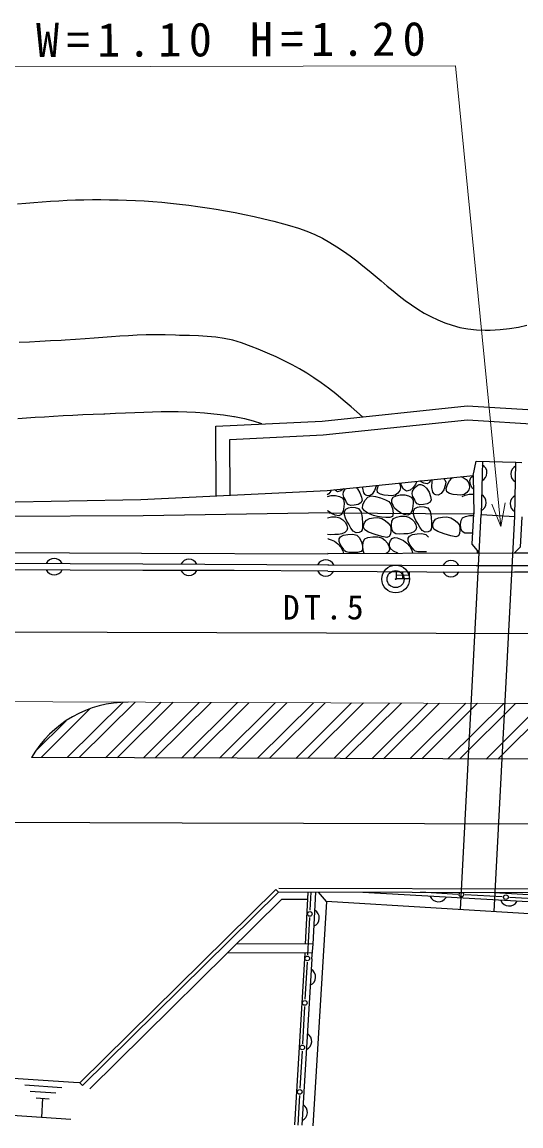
# Model space of a CAD drawing. Units: millimetres, scale not verified. Extents: x 40000 to 680000, y 20000 to 380000.
# Drawn here: x 509390 to 536272, y 262995 to 322447 of the extents above; entities that cross this region are included whole.
import ezdxf

# ---------------------------------------------------------------- set-up
doc = ezdxf.new("R2010")
doc.units = ezdxf.units.MM
doc.header["$LTSCALE"] = 1000
doc.linetypes.add('CHAIN', pattern=[18.5, 12, -1.5, 3.5, -1.5])
for name, color, linetype, lineweight in [('M-BGD', 7, 'Continuous', 25), ('M-BMK', 2, 'CHAIN', 13), ('M-BMK-SRVR', 3, 'Continuous', 25), ('M-STR-HTXT', 7, 'Continuous', 13), ('M-STR-STRC', 7, 'Continuous', 25)]:
    doc.layers.add(name, color=color, linetype=linetype, lineweight=lineweight)
doc.styles.add('ＭＳ ゴシック', font='')
doc.styles.get('ＭＳ ゴシック').set_extended_font_data('MS Gothic')

msp = doc.modelspace()

# ---------------------------------------------------------------- linework, layer by layer
at = {"layer": 'M-BGD'}
for p, q in [((509589, 312700), (510033, 312738)), ((510033, 312738), (510478, 312772)), ((510478, 312772), (510924, 312801)), ((510924, 312801), (511372, 312827)), ((511372, 312827), (511821, 312848)), ((511821, 312848), (512273, 312865)), ((512273, 312865), (512726, 312877)), ((512726, 312877), (513181, 312884)), ((513181, 312884), (513639, 312886)), ((513639, 312886), (514099, 312882)), ((514099, 312882), (514561, 312873)), ((514561, 312873), (515026, 312859)), ((515026, 312859), (515494, 312838)), ((515494, 312838), (515965, 312812)), ((515965, 312812), (516439, 312780)), ((516439, 312780), (516916, 312741)), ((516916, 312741), (517397, 312696)), ((509147, 312658), (509589, 312700)), ((517397, 312696), (517881, 312644)), ((517881, 312644), (518369, 312585)), ((518369, 312585), (518861, 312519)), ((518861, 312519), (519357, 312446)), ((519357, 312446), (519856, 312366)), ((519856, 312366), (520360, 312278)), ((520360, 312278), (520869, 312183)), ((520869, 312183), (521382, 312079)), ((521382, 312079), (521900, 311968)), ((521900, 311968), (522422, 311849)), ((522422, 311849), (522950, 311721)), ((522950, 311721), (523482, 311584)), ((523482, 311584), (523809, 311497)), ((523809, 311497), (524281, 311354)), ((524281, 311354), (524731, 311189)), ((524731, 311189), (525161, 311004)), ((525161, 311004), (525574, 310801)), ((525574, 310801), (525969, 310582)), ((525969, 310582), (526350, 310350)), ((526350, 310350), (526718, 310105)), ((526718, 310105), (527074, 309850)), ((527074, 309850), (527421, 309588)), ((527421, 309588), (527759, 309320)), ((527759, 309320), (528091, 309049)), ((528091, 309049), (528418, 308776)), ((528418, 308776), (528741, 308503)), ((528741, 308503), (529064, 308232)), ((529064, 308232), (529386, 307967)), ((529386, 307967), (529710, 307707)), ((529710, 307707), (530038, 307457)), ((530038, 307457), (530371, 307217)), ((530371, 307217), (530710, 306989)), ((530710, 306989), (531058, 306777)), ((531058, 306777), (531417, 306581)), ((531417, 306581), (531787, 306404)), ((531787, 306404), (532171, 306247)), ((532171, 306247), (532569, 306114)), ((516069, 305594), (515589, 305578)), ((516570, 305600), (516069, 305594)), ((517099, 305597), (516570, 305600)), ((517663, 305582), (517099, 305597)), ((532569, 306114), (532985, 306006)), ((532985, 306006), (533419, 305925)), ((533419, 305925), (533873, 305872)), ((533873, 305872), (534349, 305851)), ((534349, 305851), (534616, 305853)), ((534616, 305853), (535148, 305882)), ((535148, 305882), (535654, 305937)), ((535654, 305937), (536136, 306018)), ((536136, 306018), (536597, 306123)), ((509784, 305212), (509232, 305182)), ((510345, 305242), (509784, 305212)), ((510915, 305272), (510345, 305242)), ((511495, 305302), (510915, 305272)), ((511718, 305314), (511495, 305302)), ((512267, 305347), (511718, 305314)), ((512785, 305383), (512267, 305347)), ((513277, 305421), (512785, 305383)), ((513750, 305458), (513277, 305421)), ((514211, 305494), (513750, 305458)), ((514667, 305527), (514211, 305494)), ((515124, 305556), (514667, 305527)), ((515589, 305578), (515124, 305556)), ((517876, 305575), (517663, 305582)), ((518409, 305559), (517876, 305575)), ((518904, 305542), (518409, 305559)), ((519373, 305516), (518904, 305542)), ((519827, 305473), (519373, 305516)), ((520279, 305406), (519827, 305473)), ((520739, 305308), (520279, 305406)), ((521221, 305169), (520739, 305308)), ((521736, 304982), (521221, 305169)), ((522119, 304827), (521736, 304982)), ((522614, 304619), (522119, 304827)), ((523080, 304412), (522614, 304619)), ((523519, 304203), (523080, 304412)), ((523939, 303989), (523519, 304203)), ((524342, 303767), (523939, 303989)), ((524735, 303534), (524342, 303767)), ((525121, 303287), (524735, 303534)), ((525506, 303022), (525121, 303287)), ((525894, 302737), (525506, 303022)), ((526290, 302428), (525894, 302737)), ((526698, 302092), (526290, 302428)), ((527124, 301727), (526698, 302092)), ((514956, 301400), (515465, 301422)), ((515465, 301422), (515954, 301443)), ((515954, 301443), (516427, 301460)), ((516427, 301460), (516890, 301471)), ((516890, 301471), (517347, 301477)), ((517347, 301477), (517804, 301474)), ((517804, 301474), (518265, 301462)), ((518265, 301462), (518735, 301439)), ((518735, 301439), (519219, 301404)), ((525553, 300956), (533379, 301772)), ((527429, 301457), (527124, 301727)), ((527429, 301457), (527728, 301183)), ((533379, 301772), (537536, 301520)), ((509155, 301093), (509626, 301126)), ((509626, 301126), (510104, 301159)), ((510104, 301159), (510591, 301191)), ((510591, 301191), (511088, 301222)), ((511088, 301222), (511598, 301251)), ((511598, 301251), (512122, 301278)), ((512122, 301278), (512660, 301305)), ((512660, 301305), (513215, 301329)), ((513215, 301329), (513789, 301352)), ((513789, 301352), (513856, 301354)), ((513856, 301354), (514421, 301377)), ((514421, 301377), (514956, 301400)), ((519219, 301404), (519723, 301355)), ((519723, 301355), (520251, 301291)), ((519824, 300681), (525553, 300956)), ((520251, 301291), (520808, 301210)), ((520808, 301210), (520843, 301205)), ((520843, 301205), (521376, 301102)), ((521376, 301102), (521849, 300974)), ((521849, 300974), (522284, 300819)), ((525610, 300208), (533395, 301020)), ((533395, 301020), (537392, 300777)), ((519858, 296928), (519824, 300681)), ((520581, 299966), (525610, 300208)), ((520608, 296964), (520581, 299966)), ((533706, 298035), (533852, 298798)), ((533706, 298035), (533852, 298798)), ((533852, 298798), (535998, 298741)), ((534195, 298779), (534124, 295917)), ((535935, 295816), (535998, 298741)), ((535977, 298741), (536315, 298734)), ((525837, 297215), (533706, 298035)), ((525837, 297215), (533706, 298035)), ((532105, 297868), (532177, 297799)), ((532428, 297744), (532550, 297886)), ((532550, 297886), (532616, 297921)), ((533028, 297964), (533167, 297918)), ((533167, 297918), (533323, 297812)), ((533513, 297758), (533567, 297912)), ((533567, 297912), (533684, 297991)), ((533684, 297991), (533707, 298001)), ((533706, 298035), (533730, 295956)), ((526707, 297306), (526574, 297203)), ((526716, 297150), (526794, 297293)), ((526794, 297293), (526816, 297317)), ((527389, 297377), (527468, 297307)), ((527468, 297307), (527599, 297090)), ((527753, 297342), (527755, 297415)), ((527809, 297100), (527753, 297342)), ((528472, 297444), (528389, 297214)), ((528480, 297490), (528472, 297444)), ((528523, 297281), (528590, 297499)), ((528551, 297108), (528523, 297281)), ((529720, 297620), (529769, 297505)), ((529788, 297360), (529748, 297216)), ((529769, 297505), (529788, 297360)), ((529833, 297496), (529809, 297629)), ((529948, 297289), (529833, 297496)), ((530113, 297187), (529948, 297289)), ((530465, 297371), (530295, 297240)), ((530437, 297186), (530515, 297329)), ((530591, 297536), (530465, 297371)), ((530515, 297329), (530619, 297442)), ((530639, 297692), (530591, 297536)), ((530619, 297442), (530713, 297512)), ((530638, 297715), (530639, 297692)), ((530713, 297512), (530788, 297550)), ((530788, 297550), (530880, 297546)), ((530892, 297684), (530818, 297734)), ((530880, 297546), (531022, 297490)), ((531044, 297620), (530892, 297684)), ((531022, 297490), (531188, 297344)), ((531216, 297585), (531044, 297620)), ((531188, 297344), (531320, 297127)), ((531346, 297641), (531216, 297585)), ((531401, 297780), (531346, 297641)), ((531402, 297795), (531401, 297780)), ((531473, 297379), (531485, 297732)), ((531530, 297137), (531473, 297379)), ((531485, 297732), (531504, 297806)), ((532193, 297480), (532110, 297251)), ((532177, 297799), (532222, 297666)), ((532222, 297666), (532193, 297480)), ((532244, 297317), (532311, 297536)), ((532272, 297144), (532244, 297317)), ((532311, 297536), (532428, 297744)), ((533323, 297812), (533429, 297683)), ((533429, 297683), (533490, 297542)), ((533508, 297396), (533469, 297252)), ((533490, 297542), (533508, 297396)), ((533554, 297533), (533513, 297758)), ((533669, 297326), (533554, 297533)), ((533713, 297298), (533669, 297326)), ((505790, 296538), (515795, 296732)), ((515795, 296732), (525837, 297215)), ((525920, 297039), (525839, 296984)), ((525840, 296898), (526049, 296943)), ((526027, 297179), (525920, 297039)), ((526043, 297236), (526027, 297179)), ((526049, 296943), (526288, 296950)), ((526392, 297150), (526227, 297252)), ((526288, 296950), (526497, 296899)), ((526574, 297203), (526392, 297150)), ((526497, 296899), (526637, 296815)), ((526637, 296815), (526709, 296737)), ((526688, 296996), (526716, 297150)), ((526734, 296853), (526688, 296996)), ((526709, 296737), (526737, 296646)), ((526817, 296717), (526734, 296853)), ((526877, 296577), (526817, 296717)), ((527599, 297090), (527685, 296859)), ((527715, 296674), (527653, 296555)), ((527685, 296859), (527715, 296674)), ((527751, 296452), (527859, 296672)), ((527880, 297009), (527809, 297100)), ((527859, 296672), (528020, 296854)), ((527916, 296967), (527880, 297009)), ((527971, 296950), (527916, 296967)), ((528098, 296937), (527971, 296950)), ((528020, 296854), (528201, 296931)), ((528262, 297019), (528098, 296937)), ((528201, 296931), (528434, 296900)), ((528389, 297214), (528262, 297019)), ((528434, 296900), (528712, 296822)), ((528696, 297014), (528551, 297108)), ((528895, 296967), (528696, 297014)), ((528712, 296822), (528973, 296723)), ((529113, 296945), (528895, 296967)), ((528973, 296723), (529155, 296630)), ((529315, 296930), (529113, 296945)), ((529489, 296971), (529315, 296930)), ((529319, 296737), (529386, 296857)), ((529324, 296578), (529319, 296737)), ((529386, 296857), (529547, 296931)), ((529641, 297076), (529489, 296971)), ((529547, 296931), (529770, 296980)), ((529748, 297216), (529641, 297076)), ((529770, 296980), (530009, 296986)), ((530009, 296986), (530217, 296935)), ((530295, 297240), (530113, 297187)), ((530217, 296935), (530358, 296852)), ((530358, 296852), (530430, 296774)), ((530409, 297033), (530437, 297186)), ((530455, 296890), (530409, 297033)), ((530430, 296774), (530458, 296682)), ((530537, 296754), (530455, 296890)), ((530458, 296682), (530461, 296560)), ((530598, 296614), (530537, 296754)), ((531320, 297127), (531406, 296896)), ((531436, 296710), (531373, 296591)), ((531406, 296896), (531436, 296710)), ((531601, 297045), (531530, 297137)), ((531636, 297003), (531601, 297045)), ((531691, 296987), (531636, 297003)), ((531819, 296973), (531691, 296987)), ((531982, 297056), (531819, 296973)), ((532110, 297251), (531982, 297056)), ((532417, 297051), (532272, 297144)), ((532616, 297003), (532417, 297051)), ((532834, 296982), (532616, 297003)), ((533036, 296966), (532834, 296982)), ((533210, 297007), (533036, 296966)), ((533107, 296893), (533268, 296968)), ((533362, 297113), (533210, 297007)), ((533268, 296968), (533490, 297016)), ((533469, 297252), (533362, 297113)), ((533490, 297016), (533716, 297022)), ((525879, 296098), (525847, 296128)), ((526062, 295985), (525879, 296098)), ((526689, 296119), (526603, 295931)), ((526731, 296341), (526689, 296119)), ((526740, 296523), (526731, 296341)), ((526737, 296646), (526740, 296523)), ((526767, 295911), (526769, 296087)), ((526769, 296087), (526839, 296214)), ((526839, 296214), (526978, 296281)), ((526957, 296463), (526877, 296577)), ((527097, 296405), (526957, 296463)), ((526978, 296281), (527151, 296312)), ((527294, 296421), (527097, 296405)), ((527151, 296312), (527341, 296302)), ((527495, 296471), (527294, 296421)), ((527341, 296302), (527527, 296243)), ((527653, 296555), (527495, 296471)), ((527527, 296243), (527661, 296059)), ((527727, 296261), (527751, 296452)), ((527843, 296115), (527727, 296261)), ((528063, 295982), (527843, 296115)), ((529155, 296630), (529262, 296482)), ((529262, 296482), (529350, 296241)), ((529379, 296409), (529324, 296578)), ((529350, 296241), (529389, 295992)), ((529462, 296259), (529379, 296409)), ((529600, 296135), (529462, 296259)), ((529783, 296021), (529600, 296135)), ((530410, 296155), (530324, 295967)), ((530451, 296378), (530410, 296155)), ((530461, 296560), (530451, 296378)), ((530488, 295948), (530490, 296124)), ((530490, 296124), (530560, 296250)), ((530560, 296250), (530699, 296317)), ((530678, 296500), (530598, 296614)), ((530818, 296442), (530678, 296500)), ((530699, 296317), (530872, 296349)), ((531015, 296458), (530818, 296442)), ((530872, 296349), (531062, 296338)), ((531216, 296507), (531015, 296458)), ((531062, 296338), (531248, 296280)), ((531373, 296591), (531216, 296507)), ((531248, 296280), (531382, 296096)), ((531382, 296096), (531442, 295796)), ((515915, 295859), (505774, 295809)), ((525932, 296017), (515915, 295859)), ((525850, 295750), (526067, 295797)), ((525932, 296017), (533730, 295956)), ((526264, 295897), (526062, 295985)), ((526067, 295797), (526305, 295804)), ((526459, 295852), (526264, 295897)), ((526305, 295804), (526514, 295753)), ((526603, 295931), (526459, 295852)), ((526514, 295753), (526681, 295640)), ((526681, 295640), (526811, 295496)), ((526814, 295726), (526767, 295911)), ((526811, 295496), (526896, 295340)), ((526894, 295568), (526814, 295726)), ((526999, 295403), (526894, 295568)), ((527661, 296059), (527721, 295760)), ((527721, 295760), (527735, 295447)), ((527800, 295385), (527852, 295521)), ((527852, 295521), (527945, 295629)), ((527945, 295629), (528106, 295704)), ((528319, 295877), (528063, 295982)), ((528106, 295704), (528329, 295752)), ((528542, 295814), (528319, 295877)), ((528329, 295752), (528568, 295759)), ((528760, 295786), (528542, 295814)), ((528568, 295759), (528776, 295708)), ((529001, 295758), (528760, 295786)), ((528776, 295708), (528954, 295603)), ((528954, 295603), (529108, 295476)), ((529215, 295760), (529001, 295758)), ((529351, 295822), (529215, 295760)), ((529295, 295360), (529322, 295569)), ((529322, 295569), (529404, 295711)), ((529389, 295992), (529351, 295822)), ((529404, 295711), (529564, 295786)), ((529564, 295786), (529787, 295834)), ((529985, 295934), (529783, 296021)), ((529787, 295834), (530026, 295840)), ((530180, 295888), (529985, 295934)), ((530026, 295840), (530235, 295790)), ((530324, 295967), (530180, 295888)), ((530235, 295790), (530401, 295676)), ((530401, 295676), (530532, 295533)), ((530535, 295762), (530488, 295948)), ((530532, 295533), (530617, 295376)), ((530615, 295604), (530535, 295762)), ((530720, 295439), (530615, 295604)), ((531442, 295796), (531456, 295484)), ((531456, 295484), (531453, 295261)), ((531520, 295422), (531573, 295557)), ((531573, 295557), (531666, 295666)), ((531666, 295666), (531826, 295741)), ((531826, 295741), (532049, 295789)), ((532049, 295789), (532288, 295795)), ((532288, 295795), (532497, 295745)), ((532497, 295745), (532674, 295639)), ((532674, 295639), (532829, 295512)), ((532829, 295512), (532938, 295372)), ((533015, 295397), (533043, 295605)), ((533018, 274657), (534124, 295917)), ((533043, 295605), (533124, 295747)), ((533124, 295747), (533285, 295822)), ((533285, 295822), (533508, 295870)), ((533508, 295870), (533726, 295876)), ((533652, 294324), (533730, 295956)), ((533727, 295966), (533706, 295971)), ((534124, 295917), (535935, 295816)), ((534829, 274549), (535935, 295823)), ((536317, 295800), (536230, 294166)), ((526778, 294950), (526624, 294876)), ((526886, 295057), (526778, 294950)), ((526926, 295187), (526886, 295057)), ((526896, 295340), (526926, 295187)), ((527109, 295198), (526999, 295403)), ((527238, 295020), (527109, 295198)), ((527399, 294933), (527238, 295020)), ((527552, 294952), (527399, 294933)), ((527656, 295010), (527552, 294952)), ((527715, 295101), (527656, 295010)), ((527733, 295224), (527715, 295101)), ((527735, 295447), (527733, 295224)), ((527797, 295240), (527800, 295385)), ((527854, 295100), (527797, 295240)), ((528066, 294970), (527854, 295100)), ((528412, 294843), (528066, 294970)), ((529108, 295476), (529218, 295336)), ((529218, 295336), (529258, 295191)), ((529259, 295036), (529241, 294871)), ((529258, 295191), (529259, 295036)), ((529317, 295141), (529295, 295360)), ((529385, 294968), (529317, 295141)), ((529534, 294889), (529385, 294968)), ((529740, 294875), (529534, 294889)), ((529965, 294887), (529740, 294875)), ((530170, 294886), (529965, 294887)), ((530345, 294913), (530170, 294886)), ((530498, 294986), (530345, 294913)), ((530433, 294840), (530672, 294889)), ((530607, 295094), (530498, 294986)), ((530647, 295224), (530607, 295094)), ((530617, 295376), (530647, 295224)), ((530672, 294889), (530928, 294895)), ((530830, 295235), (530720, 295439)), ((530959, 295056), (530830, 295235)), ((530928, 294895), (531144, 294845)), ((531120, 294969), (530959, 295056)), ((531272, 294989), (531120, 294969)), ((531376, 295046), (531272, 294989)), ((531435, 295138), (531376, 295046)), ((531453, 295261), (531435, 295138)), ((531518, 295277), (531520, 295422)), ((531575, 295137), (531518, 295277)), ((531787, 295007), (531575, 295137)), ((532133, 294880), (531787, 295007)), ((532962, 294908), (532900, 294778)), ((532938, 295372), (532979, 295227)), ((532980, 295072), (532962, 294908)), ((532979, 295227), (532980, 295072)), ((533038, 295178), (533015, 295397)), ((533106, 295005), (533038, 295178)), ((533255, 294926), (533106, 295005)), ((533461, 294912), (533255, 294926)), ((533680, 294923), (533461, 294912)), ((526019, 294839), (525857, 294850)), ((525859, 294628), (525889, 294624)), ((525889, 294624), (526054, 294564)), ((526244, 294850), (526019, 294839)), ((526054, 294564), (526229, 294483)), ((526229, 294483), (526407, 294351)), ((526450, 294850), (526244, 294850)), ((526407, 294351), (526564, 294167)), ((526624, 294876), (526450, 294850)), ((526477, 294618), (526544, 294729)), ((526482, 294476), (526477, 294618)), ((526536, 294325), (526482, 294476)), ((526619, 294182), (526536, 294325)), ((526544, 294729), (526712, 294804)), ((526712, 294804), (526951, 294852)), ((526951, 294852), (527207, 294859)), ((527207, 294859), (527423, 294808)), ((527423, 294808), (527575, 294661)), ((527575, 294661), (527673, 294444)), ((527673, 294444), (527726, 294213)), ((527747, 294225), (527774, 294458)), ((527774, 294458), (527856, 294611)), ((527856, 294611), (528031, 294682)), ((528031, 294682), (528286, 294723)), ((528286, 294723), (528557, 294722)), ((528777, 294742), (528412, 294843)), ((528557, 294722), (528780, 294668)), ((529046, 294690), (528777, 294742)), ((528780, 294668), (528947, 294543)), ((528947, 294543), (529079, 294374)), ((529179, 294742), (529046, 294690)), ((529079, 294374), (529166, 294192)), ((529241, 294871), (529179, 294742)), ((529184, 294229), (529187, 294381)), ((529187, 294381), (529241, 294523)), ((529241, 294523), (529334, 294635)), ((529334, 294635), (529461, 294679)), ((529461, 294679), (529610, 294661)), ((529610, 294661), (529775, 294600)), ((529775, 294600), (529950, 294519)), ((529950, 294519), (530128, 294388)), ((530128, 294388), (530284, 294204)), ((530198, 294654), (530264, 294766)), ((530202, 294513), (530198, 294654)), ((530257, 294361), (530202, 294513)), ((530340, 294219), (530257, 294361)), ((530264, 294766), (530433, 294840)), ((531144, 294845), (531295, 294698)), ((532498, 294778), (532133, 294880)), ((532766, 294726), (532498, 294778)), ((532900, 294778), (532766, 294726)), ((533936, 293989), (533652, 294324)), ((505843, 293887), (515834, 293848)), ((515834, 293848), (525866, 293814)), ((533938, 293847), (525866, 293814)), ((525896, 293815), (525866, 293830)), ((526564, 294167), (526674, 293970)), ((526705, 294069), (526619, 294182)), ((526674, 293970), (526711, 293818)), ((526773, 293977), (526705, 294069)), ((526861, 293911), (526773, 293977)), ((527003, 293876), (526861, 293911)), ((527219, 293873), (527003, 293876)), ((527462, 293883), (527219, 293873)), ((527660, 293926), (527462, 293883)), ((527741, 294027), (527660, 293926)), ((527726, 294213), (527741, 294027)), ((527770, 293981), (527747, 294225)), ((527829, 293822), (527770, 293981)), ((529115, 293891), (529015, 293827)), ((529196, 294028), (529115, 293891)), ((529166, 294192), (529196, 294028)), ((529240, 294086), (529184, 294229)), ((529404, 293959), (529240, 294086)), ((529645, 293837), (529404, 293959)), ((529665, 293830), (529645, 293837)), ((530284, 294204), (530395, 294006)), ((530426, 294105), (530340, 294219)), ((530395, 294006), (530437, 293836)), ((530494, 294014), (530426, 294105)), ((530581, 293948), (530494, 294014)), ((530724, 293912), (530581, 293948)), ((530940, 293910), (530724, 293912)), ((531183, 293919), (530940, 293910)), ((533936, 293989), (533938, 293847)), ((533938, 293847), (533936, 293989)), ((533938, 293847), (535922, 293862)), ((536230, 294166), (535922, 293862)), ((535922, 293862), (547233, 293872)), ((505877, 293314), (515895, 293266)), ((515895, 293266), (525914, 293222)), ((525864, 293222), (533864, 293175)), ((533864, 293175), (535928, 293180)), ((535928, 293180), (545854, 293224)), ((515894, 292916), (505675, 292965)), ((520814, 292903), (515894, 292916)), ((525862, 292872), (520814, 292903)), ((525862, 292872), (533864, 292825)), ((529561, 292484), (529564, 292850)), ((529562, 292668), (530263, 292662)), ((529906, 292481), (529909, 292848)), ((530261, 292478), (530264, 292846)), ((533864, 292825), (535929, 292830)), ((535930, 292830), (545858, 292874)), ((529561, 292484), (530261, 292478)), ((542981, 289476), (307810, 290280)), ((510414, 282836), (513066, 285471)), ((511828, 282831), (514833, 285816)), ((512465, 282829), (515476, 285820)), ((513879, 282825), (516890, 285815)), ((514516, 282822), (517527, 285813)), ((515930, 282817), (518941, 285808)), ((516567, 282815), (519578, 285806)), ((517982, 282810), (520992, 285801)), ((518618, 282808), (521629, 285799)), ((520033, 282803), (523044, 285794)), ((520669, 282801), (523680, 285792)), ((522084, 282796), (525095, 285787)), ((522720, 282794), (525731, 285785)), ((524135, 282789), (527146, 285780)), ((524771, 282787), (527782, 285778)), ((526186, 282782), (529197, 285773)), ((526822, 282780), (529833, 285771)), ((528237, 282775), (531248, 285766)), ((528873, 282773), (531884, 285764)), ((530288, 282768), (533299, 285759)), ((530924, 282766), (533935, 285757)), ((532339, 282761), (535350, 285752)), ((532975, 282759), (535986, 285749)), ((534390, 282754), (537401, 285745)), ((535026, 282752), (538037, 285743)), ((510101, 283160), (511771, 284819)), ((542957, 282725), (509900, 282838)), ((523073, 275733), (512505, 265318)), ((523214, 275591), (512645, 265175)), ((523214, 275591), (523073, 275733)), ((542933, 275524), (523214, 275591)), ((542933, 275724), (523224, 275791)), ((524670, 272793), (524816, 275586)), ((524795, 275185), (524816, 275586)), ((524908, 274612), (524963, 275585)), ((525071, 272792), (525217, 275584)), ((525798, 275087), (525359, 275584)), ((542544, 274735), (527756, 275575)), ((532864, 275464), (530867, 275578)), ((535261, 275326), (533264, 275441)), ((555550, 274316), (534825, 275551)), ((537658, 275189), (535660, 275303)), ((523377, 275190), (513035, 264997)), ((524795, 275185), (523377, 275190)), ((525798, 275087), (525064, 262995)), ((560541, 272964), (525798, 275087)), ((524885, 274212), (524772, 272215)), ((525027, 272292), (520455, 272310)), ((525071, 272792), (520960, 272808)), ((524626, 272293), (524065, 263052)), ((525009, 271994), (525071, 272792)), ((525009, 271994), (524464, 263029)), ((524749, 271816), (524635, 269818)), ((524613, 269419), (524499, 267422)), ((524476, 267022), (524363, 265025)), ((512157, 265339), (501826, 266023)), ((509548, 265201), (511534, 265069)), ((512505, 265318), (512154, 265339)), ((512645, 265175), (512505, 265318)), ((511202, 264755), (509830, 264846)), ((524340, 264626), (524250, 263042)), ((512024, 263343), (501693, 264027)), ((510149, 264509), (510847, 264463)), ((510498, 264486), (510429, 263449))]:
    msp.add_line(p, q, dxfattribs=at)
for centre in [(533064, 275452), (535461, 275315), (524896, 274412), (524760, 272015), (524624, 269619), (524488, 267222), (524351, 264825)]:
    msp.add_circle(centre, 125, dxfattribs=at)
for centre, radius, start, end in [((533954, 298174), 487, 296.25771, 60.89382), ((536210, 298103), 487, 116.4565, 241.09261), ((533914, 296572), 487, 296.25771, 60.89382), ((536176, 296506), 487, 116.4565, 241.09261), ((511120, 293063), 487, 27.40523, 152.04134), ((518383, 293029), 487, 27.43111, 152.06728), ((525754, 292996), 487, 27.37197, 152.00814), ((532502, 292958), 487, 27.47347, 152.10964), ((511121, 293165), 487, 207.40523, 332.04134), ((518383, 293131), 487, 207.43111, 332.06728), ((525755, 293098), 487, 207.37197, 332.00811), ((532503, 293060), 487, 207.47353, 332.10964), ((515087, 279820), 6001, 89.8041, 149.8041), ((531826, 275556), 487, 204.27016, 328.9063), ((535640, 275328), 487, 204.27016, 328.9063), ((524917, 274196), 487, 294.68624, 59.32238), ((524723, 271020), 487, 294.20656, 58.84267), ((524513, 267553), 487, 294.20656, 58.84267), ((524280, 263724), 487, 294.20656, 58.84267)]:
    msp.add_arc(centre, radius, start, end, dxfattribs=at)
at = {"layer": 'M-BMK'}
for p, q in [((506052, 285852), (511051, 285835)), ((511051, 285835), (516039, 285818)), ((516039, 285818), (521038, 285801)), ((521038, 285801), (526026, 285783)), ((526026, 285783), (531025, 285766)), ((531025, 285766), (536013, 285749)), ((536013, 285749), (541012, 285732))]:
    msp.add_line(p, q, dxfattribs=at)
at = {"layer": 'M-BMK-SRVR'}
for radius in [746, 458, 22.5]:
    msp.add_circle((529521, 292447), radius, dxfattribs=at)
at = {"layer": 'M-STR-HTXT'}
for p, q in [((532750, 320089), (503563, 320019)), ((535186, 295277), (532750, 320089)), ((535186, 295277), (534710, 296487)), ((535422, 296556), (535186, 295277))]:
    msp.add_line(p, q, dxfattribs=at)
at = {"layer": 'M-STR-STRC'}
for p, q in [((518017, 279310), (500010, 279371)), ((542945, 279224), (518017, 279310))]:
    msp.add_line(p, q, dxfattribs=at)

# ---------------------------------------------------------------- texts
at = {"layer": 'M-BMK-SRVR', "insert": (523448, 290242), "char_height": 1320, "attachment_point": 7, "rotation": 0.184, "style": 'ＭＳ ゴシック'}
msp.add_mtext('\\T1.28;DT.5', dxfattribs=at)
at = {"layer": 'M-STR-HTXT', "insert": (503562, 320519), "char_height": 1833, "attachment_point": 7, "rotation": 0.184, "style": 'ＭＳ ゴシック'}
msp.add_mtext('\\T1.32;BOX\\~W=1.10\\~H=1.20', dxfattribs=at)

doc.saveas('drawing.dxf')
